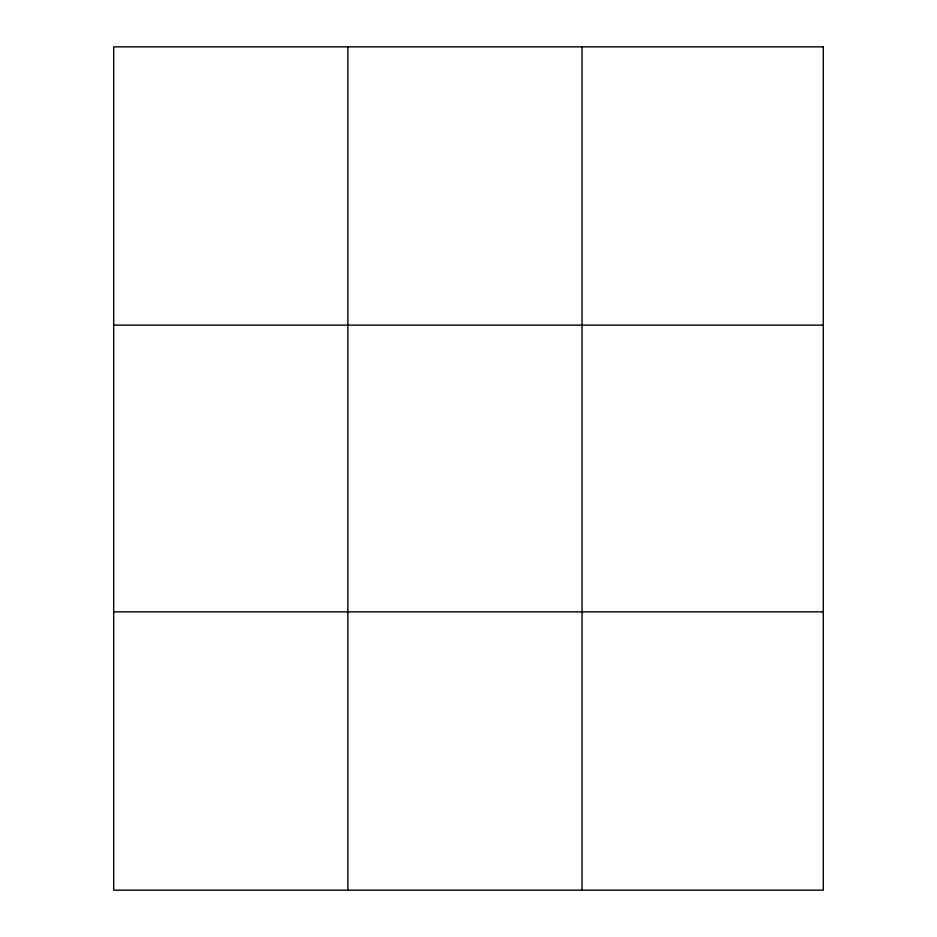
<?xml version="1.0" encoding="UTF-8"?>
<svg xmlns="http://www.w3.org/2000/svg" width="937" height="937" viewBox="0 0 937 937"><rect width="100%" height="100%" fill="white"/><g stroke="black" fill="none" stroke-linecap="round" stroke-linejoin="round"><path stroke-width="1.41" d="M347.861 46.85L347.861 890.15M582.041 46.85L582.041 890.15M113.693 325.139L823.307 325.139M113.693 611.861L823.307 611.861M823.307 46.85L823.307 890.15L113.693 890.15L113.693 46.85L823.307 46.85"/></g></svg>
